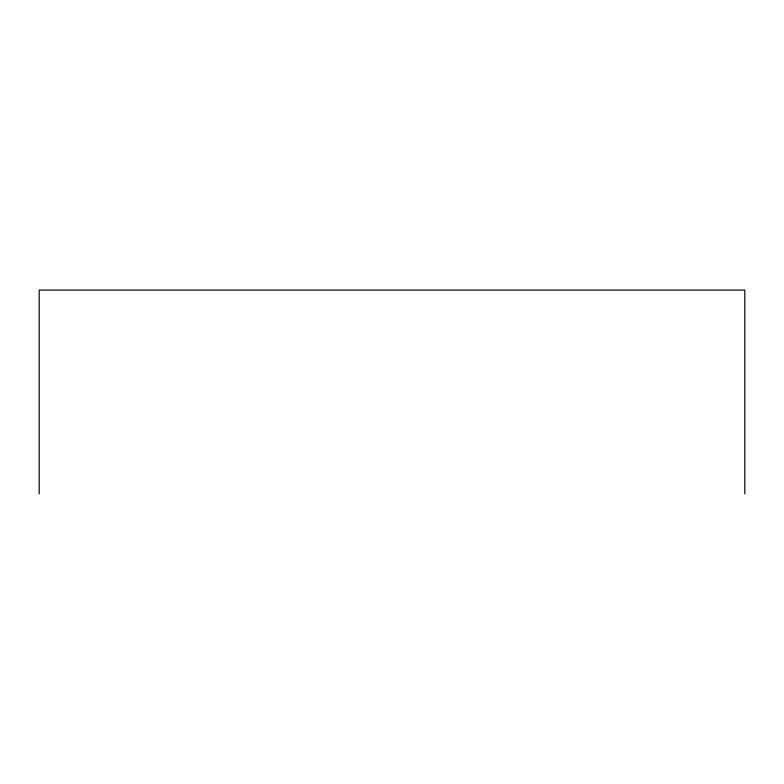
<?xml version="1.0" encoding="UTF-8"?>
<svg xmlns="http://www.w3.org/2000/svg" width="784" height="784" viewBox="0 0 784 784"><rect width="100%" height="100%" fill="white"/><g stroke="black" fill="none" stroke-linecap="round" stroke-linejoin="round"><path stroke-width="1.18" d="M744.8 493.91L744.8 290.09L39.2 290.09L39.2 493.91"/></g></svg>
